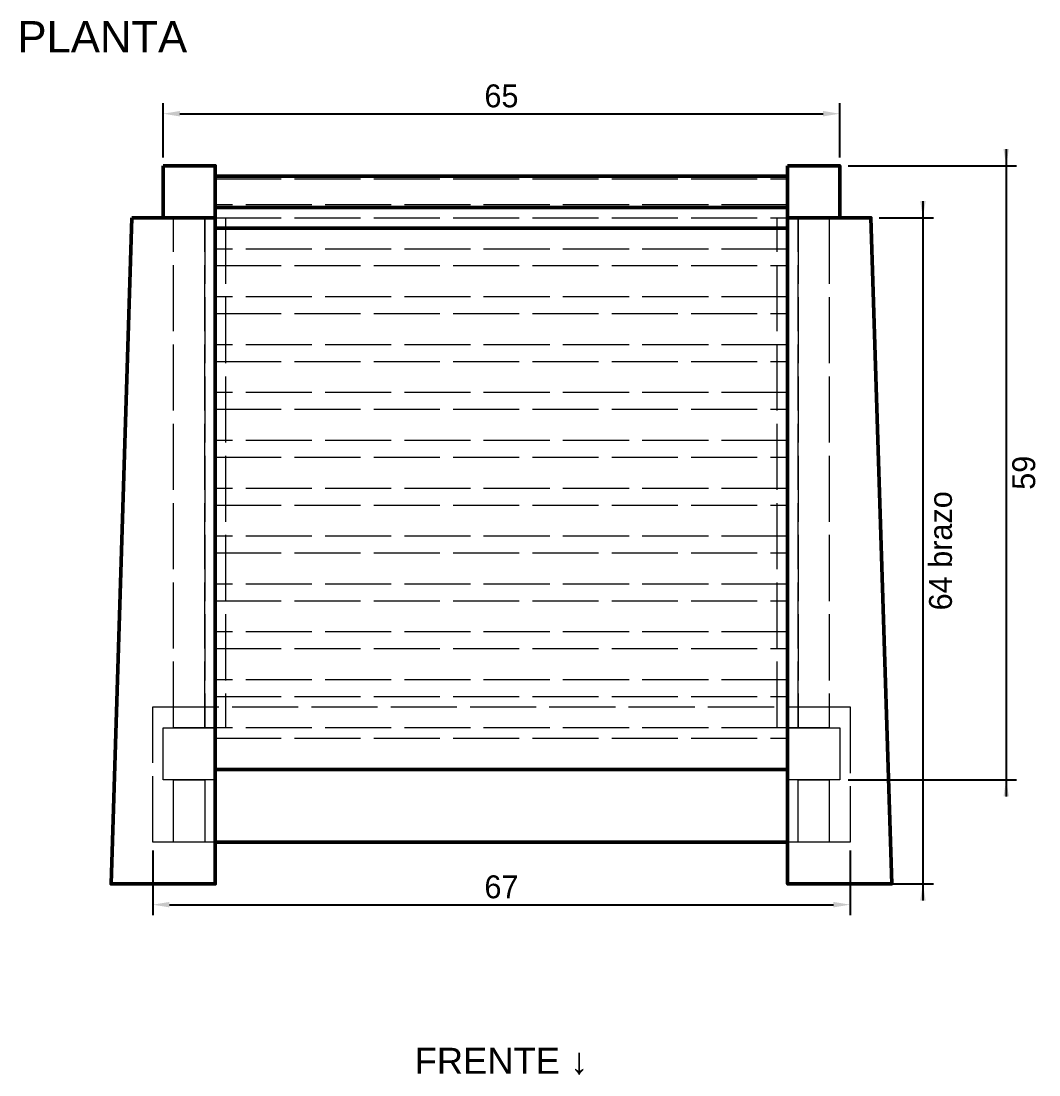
# Model space of a CAD drawing. Header units: centimetres. Extents: x -15 to 522, y -127 to 182.
# Drawn here: x -13.7 to 84.1, y -127.4 to -26.1 of the extents above; entities that cross this region are included whole.
import ezdxf
from ezdxf.enums import TextEntityAlignment as Align

# ---------------------------------------------------------------- set-up
doc = ezdxf.new("R2010")
doc.units = ezdxf.units.CM
doc.header["$LTSCALE"] = 10
doc.linetypes.add('DASHED2', pattern=[0.762, 0.635, -0.127])
for name, color, linetype, lineweight in [('CONTORNO', 7, 'CONTINUOUS', 50), ('COTAS', 4, 'CONTINUOUS', 18), ('OCULTAS', 8, 'DASHED2', 18), ('TEXTO', 7, 'CONTINUOUS', 25)]:
    doc.layers.add(name, color=color, linetype=linetype, lineweight=lineweight)
doc.styles.add('ARIAL', font='arial.ttf')
doc.dimstyles.new('COTAS_CM', dxfattribs={"dimtxt": 2.2, "dimasz": 1.6, "dimexe": 1, "dimexo": 0.8, "dimgap": 0.6, "dimtad": 1, "dimdec": 1, "dimcen": 2.5, "dimazin": 3, "dimtfac": 1, "dimtmove": 0, "dimatfit": 3})

msp = doc.modelspace()

# ---------------------------------------------------------------- linework, layer by layer
at = {"layer": 'CONTORNO'}
for points in [[(0, -40), (5, -40), (5, -45), (0, -45), (0, -40)], [(60, -40), (65, -40), (65, -45), (60, -45), (60, -40)], [(5, -41), (60, -41)], [(60, -44), (5, -44)], [(-3, -45), (-5, -109), (5, -109), (5, -46)], [(0, -45), (-3, -45)], [(60, -45), (60, -46), (5, -46), (5, -45)], [(60, -46), (60, -109), (70, -109), (68, -45), (65, -45)], [(60, -98), (5, -98)], [(60, -105), (5, -105)]]:
    msp.add_lwpolyline(points, dxfattribs=at)
at = {"layer": 'OCULTAS'}
for points in [[(5, -41), (60, -41)], [(60, -41), (60, -44), (5, -44), (5, -41)], [(5, -44), (5, -41)], [(5, -41.25), (60, -41.25), (60, -43.75), (5, -43.75), (5, -41.25)], [(5, -41.25), (60, -41.25), (60, -44)], [(5, -44), (5, -41.25)], [(60, -41), (60, -44)], [(5, -44), (60, -44), (60, -46)], [(5, -46), (5, -44)], [(5, -45), (5, -44)], [(60, -44), (60, -45)], [(5, -45), (0, -45)], [(1, -45), (4, -45), (4, -94), (1, -94), (1, -45)], [(4, -45), (6, -45), (6, -94), (4, -94), (4, -45)], [(5, -45), (60, -45), (60, -48), (5, -48), (5, -45)], [(5, -46), (5, -45)], [(59, -45), (61, -45), (61, -94), (59, -94), (59, -45)], [(60, -45), (60, -46)], [(65, -45), (60, -45)], [(61, -45), (64, -45), (64, -94), (61, -94), (61, -45)], [(5, -94), (5, -46)], [(60, -46), (60, -94)], [(5, -49.6), (60, -49.6), (60, -52.6), (5, -52.6), (5, -49.6)], [(5, -54.2), (60, -54.2), (60, -57.2), (5, -57.2), (5, -54.2)], [(5, -58.8), (60, -58.8), (60, -61.8), (5, -61.8), (5, -58.8)], [(5, -63.4), (60, -63.4), (60, -66.4), (5, -66.4), (5, -63.4)], [(5, -68), (60, -68), (60, -71), (5, -71), (5, -68)], [(5, -72.6), (60, -72.6), (60, -75.6), (5, -75.6), (5, -72.6)], [(5, -77.2), (60, -77.2), (60, -80.2), (5, -80.2), (5, -77.2)], [(5, -81.8), (60, -81.8), (60, -84.8), (5, -84.8), (5, -81.8)], [(5, -86.4), (60, -86.4), (60, -89.4), (5, -89.4), (5, -86.4)], [(5, -91), (60, -91), (60, -94), (5, -94), (5, -91)], [(-1, -92), (66, -92), (66, -105), (60, -105)], [(5, -105), (-1, -105), (-1, -92)], [(0, -94), (5, -94)], [(5, -99), (0, -99), (0, -94)], [(5, -98), (5, -94)], [(5, -94), (5, -99)], [(60, -94), (60, -98)], [(60, -94), (65, -94), (65, -99), (60, -99)], [(60, -99), (60, -94)], [(5, -95), (60, -95), (60, -98), (5, -98), (5, -95)], [(5, -95), (60, -95), (60, -98)], [(5, -98), (5, -95)], [(60, -98), (5, -98)], [(4, -99), (4, -105), (1, -105), (1, -99), (4, -99)], [(64, -99), (64, -105), (61, -105), (61, -99), (64, -99)]]:
    msp.add_lwpolyline(points, dxfattribs=at)

# ---------------------------------------------------------------- texts
at = {"layer": 'TEXTO', "style": 'ARIAL'}
msp.add_text('PLANTA', height=3, dxfattribs=at).set_placement((-14, -30), align=Align.BOTTOM_LEFT)
msp.add_text('FRENTE ↓', height=2.5, dxfattribs=at).set_placement((32.5, -128), align=Align.BOTTOM_CENTER)

# ---------------------------------------------------------------- dimensions: what is measured, and where the dimension line sits
at = {"layer": 'COTAS'}
for base, p1, p2 in [((0, -35), (0, -40), (65, -40)), ((-1, -111), (-1, -105), (66, -105))]:
    msp.add_linear_dim(base=base, p1=p1, p2=p2, dimstyle='COTAS_CM', dxfattribs=at).render()
msp.add_linear_dim(base=(81, -40), p1=(65, -40), p2=(65, -99), angle=90, dimstyle='COTAS_CM', dxfattribs=at).render()
msp.add_linear_dim(base=(73, -45), p1=(68, -45), p2=(68, -109), angle=90, text='64 brazo', dimstyle='COTAS_CM', dxfattribs=at).render()

doc.saveas('drawing.dxf')
